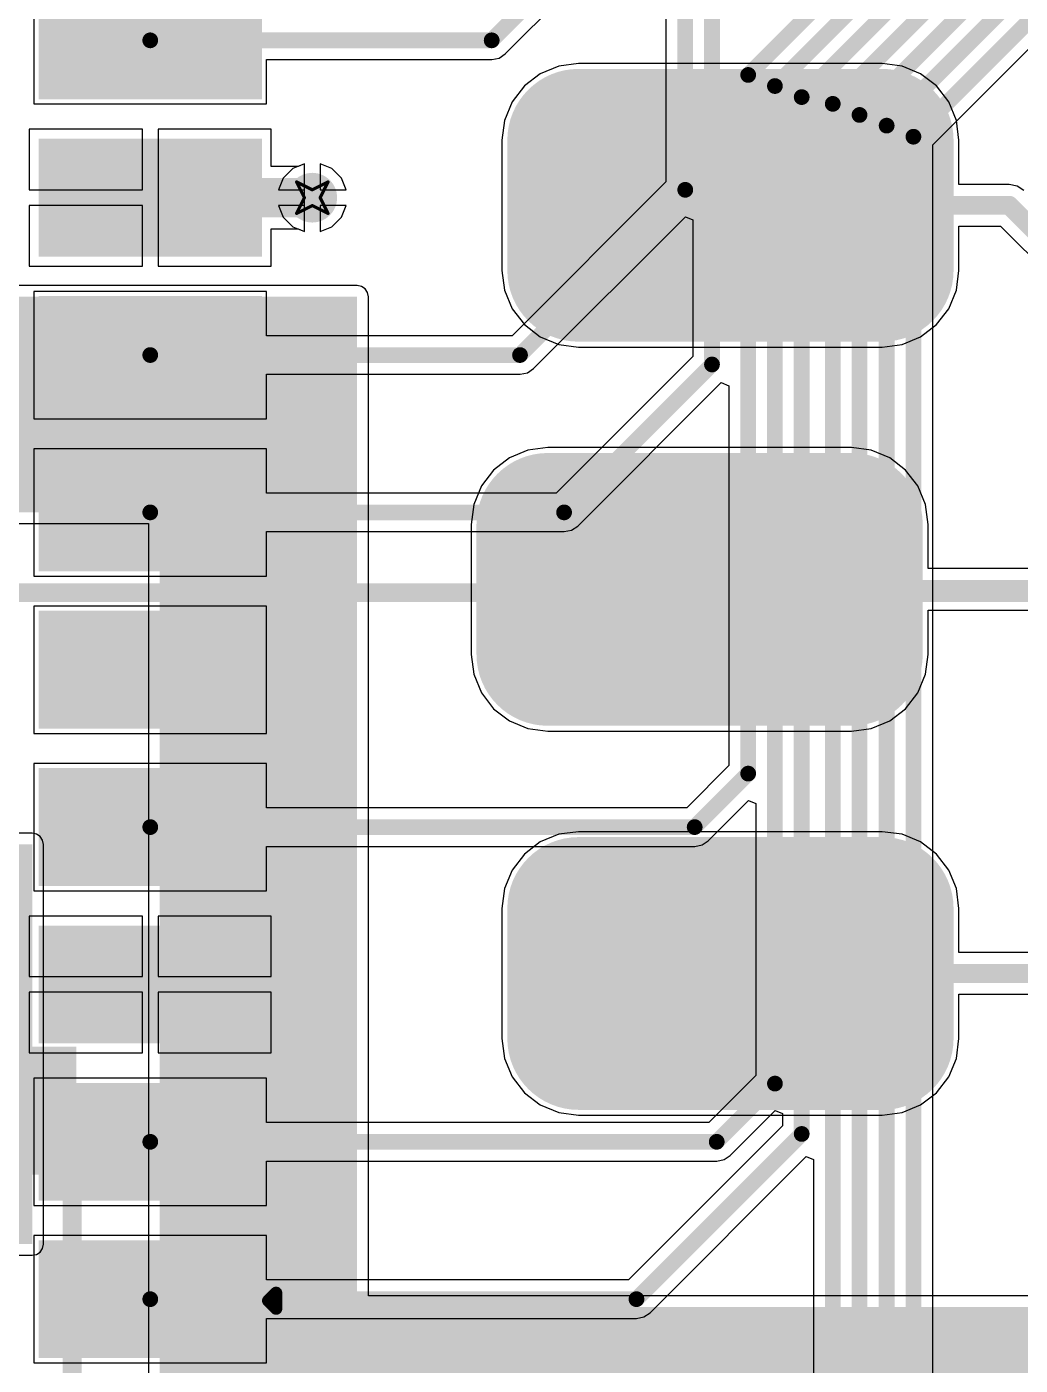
# Model space of a CAD drawing. Header units: inches. Extents: x -48 to 200, y -49 to 27.
# Drawn here: x 0.705 to 1.336, y 0.44 to 1.291 of the extents above; entities that cross this region are included whole.
import ezdxf

# ---------------------------------------------------------------- set-up
doc = ezdxf.new("R2010")
doc.units = ezdxf.units.IN
doc.header["$MEASUREMENT"] = 0
for name, color, linetype in [('Bottom Layer', 5, 'Continuous'), ('Bottom Overlay', 54, 'Continuous'), ('Bottom Paste', 16, 'Continuous'), ('Bottom Solder', 6, 'Continuous'), ('Dimension', 6, 'Continuous'), ('Drill Drawing', 1, 'Continuous'), ('Top Layer', 1, 'Continuous'), ('Top Overlay', 2, 'Continuous'), ('Top Paste', 8, 'Continuous'), ('Top Solder', 216, 'Continuous'), ('Via Holes', 16, 'Continuous')]:
    doc.layers.add(name, color=color, linetype=linetype)

# ---------------------------------------------------------------- blocks, each defined once
blk = doc.blocks.new('RV4NAYSD503A_B_19')
at = {"layer": 'Bottom Layer'}
h = blk.add_hatch(color=5, dxfattribs=at)
edge = h.paths.add_edge_path()
edge.add_arc((0.04341, 0.70441), 0.04134, 270, 360)
edge.add_line((0.08475, 0.70441), (0.08475, 0.89732))
edge.add_arc((0.04341, 0.89732), 0.04134, 0, 90)
edge.add_line((0.04341, 0.93866), (-0.03926, 0.93866))
edge.add_arc((-0.03926, 0.89732), 0.04134, 90, 180)
edge.add_line((-0.0806, 0.89732), (-0.0806, 0.70441))
edge.add_arc((-0.03926, 0.70441), 0.04134, 180, 270)
edge.add_line((-0.03926, 0.66307), (0.04341, 0.66307))
h = blk.add_hatch(color=5, dxfattribs=at)
edge = h.paths.add_edge_path()
edge.add_arc((-0.20068, 0.68481), 0.04134, 270, 360)
edge.add_line((-0.15934, 0.68481), (-0.15934, 0.87773))
edge.add_arc((-0.20068, 0.87773), 0.04134, 0, 90)
edge.add_line((-0.20068, 0.91906), (-0.28336, 0.91906))
edge.add_arc((-0.28336, 0.87773), 0.04134, 90, 180)
edge.add_line((-0.3247, 0.87773), (-0.3247, 0.68481))
edge.add_arc((-0.28336, 0.68481), 0.04134, 180, 270)
edge.add_line((-0.28336, 0.64347), (-0.20068, 0.64347))
h = blk.add_hatch(color=5, dxfattribs=at)
edge = h.paths.add_edge_path()
edge.add_arc((0.28751, 0.68481), 0.04134, 270, 360)
edge.add_line((0.32885, 0.68481), (0.32885, 0.87773))
edge.add_arc((0.28751, 0.87773), 0.04134, 0, 90)
edge.add_line((0.28751, 0.91906), (0.20483, 0.91906))
edge.add_arc((0.20483, 0.87773), 0.04134, 90, 180)
edge.add_line((0.16349, 0.87773), (0.16349, 0.68481))
edge.add_arc((0.20483, 0.68481), 0.04134, 180, 270)
edge.add_line((0.20483, 0.64347), (0.28751, 0.64347))
at = {"layer": 'Bottom Paste'}
h = blk.add_hatch(color=16, dxfattribs=at)
edge = h.paths.add_edge_path()
edge.add_arc((0.04341, 0.70441), 0.04134, 270, 360)
edge.add_line((0.08475, 0.70441), (0.08475, 0.89732))
edge.add_arc((0.04341, 0.89732), 0.04134, 0, 90)
edge.add_line((0.04341, 0.93866), (-0.03926, 0.93866))
edge.add_arc((-0.03926, 0.89732), 0.04134, 90, 180)
edge.add_line((-0.0806, 0.89732), (-0.0806, 0.70441))
edge.add_arc((-0.03926, 0.70441), 0.04134, 180, 270)
edge.add_line((-0.03926, 0.66307), (0.04341, 0.66307))
h = blk.add_hatch(color=16, dxfattribs=at)
edge = h.paths.add_edge_path()
edge.add_arc((-0.20068, 0.68481), 0.04134, 270, 360)
edge.add_line((-0.15934, 0.68481), (-0.15934, 0.87773))
edge.add_arc((-0.20068, 0.87773), 0.04134, 0, 90)
edge.add_line((-0.20068, 0.91906), (-0.28336, 0.91906))
edge.add_arc((-0.28336, 0.87773), 0.04134, 90, 180)
edge.add_line((-0.3247, 0.87773), (-0.3247, 0.68481))
edge.add_arc((-0.28336, 0.68481), 0.04134, 180, 270)
edge.add_line((-0.28336, 0.64347), (-0.20068, 0.64347))
h = blk.add_hatch(color=16, dxfattribs=at)
edge = h.paths.add_edge_path()
edge.add_arc((0.28751, 0.68481), 0.04134, 270, 360)
edge.add_line((0.32885, 0.68481), (0.32885, 0.87773))
edge.add_arc((0.28751, 0.87773), 0.04134, 0, 90)
edge.add_line((0.28751, 0.91906), (0.20483, 0.91906))
edge.add_arc((0.20483, 0.87773), 0.04134, 90, 180)
edge.add_line((0.16349, 0.87773), (0.16349, 0.68481))
edge.add_arc((0.20483, 0.68481), 0.04134, 180, 270)
edge.add_line((0.20483, 0.64347), (0.28751, 0.64347))
at = {"layer": 'Bottom Solder'}
h = blk.add_hatch(color=6, dxfattribs=at)
edge = h.paths.add_edge_path()
edge.add_arc((0.04341, 0.70441), 0.04534, 270, 360)
edge.add_line((0.08875, 0.70441), (0.08875, 0.89732))
edge.add_arc((0.04341, 0.89732), 0.04534, 0, 90)
edge.add_line((0.04341, 0.94266), (-0.03926, 0.94266))
edge.add_arc((-0.03926, 0.89732), 0.04534, 90, 180)
edge.add_line((-0.0846, 0.89732), (-0.0846, 0.70441))
edge.add_arc((-0.03926, 0.70441), 0.04534, 180, 270)
edge.add_line((-0.03926, 0.65907), (0.04341, 0.65907))
h = blk.add_hatch(color=6, dxfattribs=at)
edge = h.paths.add_edge_path()
edge.add_arc((-0.20068, 0.68481), 0.04534, 270, 360)
edge.add_line((-0.15534, 0.68481), (-0.15534, 0.87773))
edge.add_arc((-0.20068, 0.87773), 0.04534, 0, 90)
edge.add_line((-0.20068, 0.92306), (-0.28336, 0.92306))
edge.add_arc((-0.28336, 0.87773), 0.04534, 90, 180)
edge.add_line((-0.3287, 0.87773), (-0.3287, 0.68481))
edge.add_arc((-0.28336, 0.68481), 0.04534, 180, 270)
edge.add_line((-0.28336, 0.63947), (-0.20068, 0.63947))
h = blk.add_hatch(color=6, dxfattribs=at)
edge = h.paths.add_edge_path()
edge.add_arc((0.28751, 0.68481), 0.04534, 270, 360)
edge.add_line((0.33285, 0.68481), (0.33285, 0.87773))
edge.add_arc((0.28751, 0.87773), 0.04534, 0, 90)
edge.add_line((0.28751, 0.92306), (0.20483, 0.92306))
edge.add_arc((0.20483, 0.87773), 0.04534, 90, 180)
edge.add_line((0.15949, 0.87773), (0.15949, 0.68481))
edge.add_arc((0.20483, 0.68481), 0.04534, 180, 270)
edge.add_line((0.20483, 0.63947), (0.28751, 0.63947))
blk = doc.blocks.new('ACDC56_41SURKWA_F01_20')
at = {"layer": 'Top Layer'}
for points in [[(-0.30709, 0.41654), (-0.44094, 0.41654), (-0.44094, 0.48346), (-0.30709, 0.48346)], [(-0.30709, 0.31654), (-0.44094, 0.31654), (-0.44094, 0.38346), (-0.30709, 0.38346)], [(-0.30709, 0.21654), (-0.44094, 0.21654), (-0.44094, 0.28346), (-0.30709, 0.28346)], [(-0.30709, 0.11654), (-0.44094, 0.11654), (-0.44094, 0.18346), (-0.30709, 0.18346)], [(-0.30709, 0.01654), (-0.44094, 0.01654), (-0.44094, 0.08346), (-0.30709, 0.08346)], [(-0.30709, -0.08346), (-0.44094, -0.08346), (-0.44094, -0.01654), (-0.30709, -0.01654)], [(-0.30709, -0.18346), (-0.44094, -0.18346), (-0.44094, -0.11654), (-0.30709, -0.11654)], [(-0.30709, -0.28346), (-0.44094, -0.28346), (-0.44094, -0.21654), (-0.30709, -0.21654)], [(-0.30709, -0.38346), (-0.44094, -0.38346), (-0.44094, -0.31654), (-0.30709, -0.31654)]]:
    blk.add_hatch(color=1, dxfattribs=at).paths.add_polyline_path(points)
at = {"layer": 'Top Paste'}
for points in [[(-0.30709, 0.41654), (-0.44094, 0.41654), (-0.44094, 0.48346), (-0.30709, 0.48346)], [(-0.30709, 0.31654), (-0.44094, 0.31654), (-0.44094, 0.38346), (-0.30709, 0.38346)], [(-0.30709, 0.21654), (-0.44094, 0.21654), (-0.44094, 0.28346), (-0.30709, 0.28346)], [(-0.30709, 0.11654), (-0.44094, 0.11654), (-0.44094, 0.18346), (-0.30709, 0.18346)], [(-0.30709, 0.01654), (-0.44094, 0.01654), (-0.44094, 0.08346), (-0.30709, 0.08346)], [(-0.30709, -0.08346), (-0.44094, -0.08346), (-0.44094, -0.01654), (-0.30709, -0.01654)], [(-0.30709, -0.18346), (-0.44094, -0.18346), (-0.44094, -0.11654), (-0.30709, -0.11654)], [(-0.30709, -0.28346), (-0.44094, -0.28346), (-0.44094, -0.21654), (-0.30709, -0.21654)], [(-0.30709, -0.38346), (-0.44094, -0.38346), (-0.44094, -0.31654), (-0.30709, -0.31654)]]:
    blk.add_hatch(color=8, dxfattribs=at).paths.add_polyline_path(points)
at = {"layer": 'Top Solder'}
for points in [[(-0.30309, 0.41254), (-0.44494, 0.41254), (-0.44494, 0.48746), (-0.30309, 0.48746)], [(-0.30309, 0.31254), (-0.44494, 0.31254), (-0.44494, 0.38746), (-0.30309, 0.38746)], [(-0.30309, 0.21254), (-0.44494, 0.21254), (-0.44494, 0.28746), (-0.30309, 0.28746)], [(-0.30309, 0.11254), (-0.44494, 0.11254), (-0.44494, 0.18746), (-0.30309, 0.18746)], [(-0.30309, 0.01254), (-0.44494, 0.01254), (-0.44494, 0.08746), (-0.30309, 0.08746)], [(-0.30309, -0.08746), (-0.44494, -0.08746), (-0.44494, -0.01254), (-0.30309, -0.01254)], [(-0.30309, -0.18746), (-0.44494, -0.18746), (-0.44494, -0.11254), (-0.30309, -0.11254)], [(-0.30309, -0.28746), (-0.44494, -0.28746), (-0.44494, -0.21254), (-0.30309, -0.21254)], [(-0.30309, -0.38746), (-0.44494, -0.38746), (-0.44494, -0.31254), (-0.30309, -0.31254)]]:
    blk.add_hatch(color=216, dxfattribs=at).paths.add_polyline_path(points)
at = {"layer": 'Top Overlay'}
for points in [[(-0.449, 0.451, 0.00787, 0.00787, 0), (-0.454, 0.456, 0.00787, 0.00787, 0)], [(-0.454, 0.456, 0.00787, 0.00787, 0), (-0.454, 0.446, 0.00787, 0.00787, 0)], [(-0.449, 0.451, 0.00787, 0.00787, 0), (-0.454, 0.446, 0.00787, 0.00787, 0)]]:
    blk.add_lwpolyline(points, format="xyseb", dxfattribs=at)
for points in [[(-0.45597, 0.456, 0.00394, 0.00394, 1), (-0.45203, 0.456, 0.00394, 0.00394, 1)], [(-0.45597, 0.456, 0.00394, 0.00394, 1), (-0.45203, 0.456, 0.00394, 0.00394, 1)], [(-0.45097, 0.451, 0.00394, 0.00394, 1), (-0.44703, 0.451, 0.00394, 0.00394, 1)], [(-0.45097, 0.451, 0.00394, 0.00394, 1), (-0.44703, 0.451, 0.00394, 0.00394, 1)], [(-0.45597, 0.446, 0.00394, 0.00394, 1), (-0.45203, 0.446, 0.00394, 0.00394, 1)], [(-0.45597, 0.446, 0.00394, 0.00394, 1), (-0.45203, 0.446, 0.00394, 0.00394, 1)]]:
    blk.add_lwpolyline(points, format="xyseb", close=True, dxfattribs=at)
blk = doc.blocks.new('DO_214AA__SMB__B_52')
at = {"layer": 'Bottom Layer'}
for points in [[(-0.11004, 0.04291), (-0.0502, 0.04291), (-0.0502, -0.04291), (-0.11004, -0.04291)], [(0.0502, 0.04291), (0.11004, 0.04291), (0.11004, -0.04291), (0.0502, -0.04291)]]:
    blk.add_hatch(color=5, dxfattribs=at).paths.add_polyline_path(points)
at = {"layer": 'Bottom Overlay'}
for points in [[(-0.16138, -0.07798), (-0.114, -0.07798), (-0.114, 0.078), (-0.16138, 0.078)], [(-0.12138, 0.04692), (-0.0802, 0.04692), (-0.0802, 0.07801), (-0.12138, 0.07801)], [(-0.12138, -0.07799), (-0.0802, -0.07799), (-0.0802, -0.0469), (-0.12138, -0.0469)]]:
    blk.add_hatch(color=54, dxfattribs=at).paths.add_polyline_path(points)
at = {"layer": 'Bottom Paste'}
for points in [[(-0.11004, 0.04291), (-0.0502, 0.04291), (-0.0502, -0.04291), (-0.11004, -0.04291)], [(0.0502, 0.04291), (0.11004, 0.04291), (0.11004, -0.04291), (0.0502, -0.04291)]]:
    blk.add_hatch(color=16, dxfattribs=at).paths.add_polyline_path(points)
at = {"layer": 'Bottom Solder'}
for points in [[(-0.11404, 0.04691), (-0.0462, 0.04691), (-0.0462, -0.04691), (-0.11404, -0.04691)], [(0.0462, 0.04691), (0.11404, 0.04691), (0.11404, -0.04691), (0.0462, -0.04691)]]:
    blk.add_hatch(color=6, dxfattribs=at).paths.add_polyline_path(points)
at = {"layer": 'Bottom Overlay'}
for points in [[(0.08977, 0.07545, 0.012, 0.012, 0), (-0.09603, 0.07545, 0.012, 0.012, 0)], [(0.08977, 0.05023, 0.012, 0.012, 0), (0.08977, 0.07545, 0.012, 0.012, 0)], [(0.08977, -0.07545, 0.012, 0.012, 0), (0.08977, -0.05023, 0.012, 0.012, 0)], [(0.08977, -0.07545, 0.012, 0.012, 0), (-0.09603, -0.07545, 0.012, 0.012, 0)]]:
    blk.add_lwpolyline(points, format="xyseb", dxfattribs=at)
for points in [[(-0.09903, 0.07545, 0.006, 0.006, 1), (-0.09303, 0.07545, 0.006, 0.006, 1)], [(0.08677, 0.07545, 0.006, 0.006, 1), (0.09277, 0.07545, 0.006, 0.006, 1)], [(0.08677, 0.07545, 0.006, 0.006, 1), (0.09277, 0.07545, 0.006, 0.006, 1)], [(0.08677, 0.05023, 0.006, 0.006, 1), (0.09277, 0.05023, 0.006, 0.006, 1)], [(0.08677, -0.05023, 0.006, 0.006, 1), (0.09277, -0.05023, 0.006, 0.006, 1)], [(-0.09903, -0.07545, 0.006, 0.006, 1), (-0.09303, -0.07545, 0.006, 0.006, 1)], [(0.08677, -0.07545, 0.006, 0.006, 1), (0.09277, -0.07545, 0.006, 0.006, 1)], [(0.08677, -0.07545, 0.006, 0.006, 1), (0.09277, -0.07545, 0.006, 0.006, 1)]]:
    blk.add_lwpolyline(points, format="xyseb", close=True, dxfattribs=at)

msp = doc.modelspace()

# ---------------------------------------------------------------- hatches: boundary and pattern name
at = {"layer": 'Bottom Layer'}
h = msp.add_hatch(color=5, dxfattribs=at)
edge = h.paths.add_edge_path()
edge.add_arc((0.886, 1.182), 0.01181, 0, 360)
for points in [[(0.372, 0.982), (0.91451, 0.982), (0.91451, 1.119), (0.372, 1.119)], [(0.789, 0.462), (0.91451, 0.462), (0.91451, 1.061), (0.789, 1.061)], [(0.252, 0.517), (0.708, 0.517), (0.708, 0.771), (0.252, 0.771)], [(0.789, 0.431), (1.583, 0.431), (1.583, 0.477), (0.789, 0.477)]]:
    msp.add_hatch(color=5, dxfattribs=at).paths.add_polyline_path(points)
at = {"layer": 'Bottom Solder'}
h = msp.add_hatch(color=6, dxfattribs=at)
edge = h.paths.add_edge_path()
edge.add_arc((0.886, 1.182), 0.01581, 0, 360)
at = {"layer": 'Top Layer'}
h = msp.add_hatch(color=1, dxfattribs=at)
edge = h.paths.add_edge_path()
edge.add_arc((0.886, 1.182), 0.01181, 0, 360)
at = {"layer": 'Top Solder'}
h = msp.add_hatch(color=216, dxfattribs=at)
edge = h.paths.add_edge_path()
edge.add_arc((0.886, 1.182), 0.01581, 0, 360)
at = {"layer": 'Via Holes'}
h = msp.add_hatch(color=7, dxfattribs=at)
edge = h.paths.add_edge_path()
edge.add_arc((0.886, 1.182), 0.00591, 0, 360)

# ---------------------------------------------------------------- linework, layer by layer
at = {"layer": 'Bottom Layer'}
for p, q in [((1.0309, 1.26073), (1.0208, 1.25298)), ((1.04266, 1.2656), (1.0309, 1.26073)), ((1.05527, 1.26726), (1.04266, 1.2656)), ((1.24819, 1.26726), (1.05527, 1.26726)), ((1.26081, 1.2656), (1.24819, 1.26726)), ((1.27257, 1.26073), (1.26081, 1.2656)), ((1.28266, 1.25298), (1.27257, 1.26073)), ((1.0208, 1.25298), (1.01305, 1.24289)), ((1.29041, 1.24289), (1.28266, 1.25298)), ((1.01305, 1.24289), (1.00818, 1.23113)), ((1.29528, 1.23113), (1.29041, 1.24289)), ((1.00818, 1.23113), (1.00652, 1.21851)), ((1.29694, 1.21851), (1.29528, 1.23113)), ((1.00652, 1.21851), (1.00652, 1.13583)), ((1.29694, 1.19042), (1.29694, 1.21851)), ((0.87365, 1.20049), (0.86751, 1.19435)), ((0.881, 1.20354), (0.87365, 1.20049)), ((0.881, 1.187), (0.881, 1.20354)), ((0.89835, 1.20049), (0.891, 1.20354)), ((0.891, 1.20354), (0.891, 1.187)), ((0.90449, 1.19435), (0.89835, 1.20049)), ((0.86751, 1.19435), (0.86446, 1.187)), ((0.90754, 1.187), (0.90449, 1.19435)), ((0.86446, 1.187), (0.881, 1.187)), ((0.891, 1.187), (0.90754, 1.187)), ((1.32883, 1.19042), (1.29694, 1.19042)), ((1.3339, 1.18941), (1.32883, 1.19042)), ((1.3382, 1.18654), (1.3339, 1.18941)), ((0.881, 1.177), (0.86446, 1.177)), ((0.86446, 1.177), (0.86751, 1.16965)), ((0.881, 1.16046), (0.881, 1.177)), ((0.90754, 1.177), (0.891, 1.177)), ((0.891, 1.177), (0.891, 1.16046)), ((0.90449, 1.16965), (0.90754, 1.177)), ((0.86751, 1.16965), (0.87365, 1.16351)), ((0.89835, 1.16351), (0.90449, 1.16965)), ((0.87365, 1.16351), (0.881, 1.16046)), ((0.891, 1.16046), (0.89835, 1.16351)), ((1.29694, 1.13583), (1.29694, 1.16391)), ((1.29694, 1.16391), (1.32334, 1.16391)), ((1.32334, 1.16391), (1.63475, 0.85251)), ((1.00652, 1.13583), (1.00818, 1.12321)), ((1.29528, 1.12321), (1.29694, 1.13583)), ((0.91451, 1.12614), (0.372, 1.12614)), ((0.91724, 1.12559), (0.91451, 1.12614)), ((0.91955, 1.12405), (0.91724, 1.12559)), ((0.9211, 1.12173), (0.91955, 1.12405)), ((1.00818, 1.12321), (1.01305, 1.11145)), ((1.29041, 1.11145), (1.29528, 1.12321)), ((0.92165, 1.119), (0.9211, 1.12173)), ((0.92165, 1.061), (0.92165, 1.119)), ((1.01305, 1.11145), (1.0208, 1.10136)), ((1.28266, 1.10136), (1.29041, 1.11145)), ((1.0208, 1.10136), (1.0309, 1.09361)), ((1.27257, 1.09361), (1.28266, 1.10136)), ((1.0309, 1.09361), (1.04266, 1.08874)), ((1.26081, 1.08874), (1.27257, 1.09361)), ((1.04266, 1.08874), (1.05527, 1.08708)), ((1.05527, 1.08708), (1.24819, 1.08708)), ((1.24819, 1.08708), (1.26081, 1.08874)), ((0.92165, 0.48414), (0.92165, 1.061)), ((1.02306, 1.02151), (1.0113, 1.01664)), ((1.03568, 1.02317), (1.02306, 1.02151)), ((1.22859, 1.02317), (1.03568, 1.02317)), ((1.24121, 1.02151), (1.22859, 1.02317)), ((1.25297, 1.01664), (1.24121, 1.02151)), ((1.0113, 1.01664), (1.0012, 1.00889)), ((1.26307, 1.00889), (1.25297, 1.01664)), ((1.0012, 1.00889), (0.99345, 0.99879)), ((1.27081, 0.99879), (1.26307, 1.00889)), ((0.99345, 0.99879), (0.98858, 0.98703)), ((1.27568, 0.98703), (1.27081, 0.99879)), ((0.98858, 0.98703), (0.98692, 0.97441)), ((1.27735, 0.97441), (1.27568, 0.98703)), ((0.372, 0.97486), (0.78186, 0.97486)), ((0.78186, 0.97486), (0.78186, 0.477)), ((0.98692, 0.97441), (0.98692, 0.89174)), ((1.27735, 0.94633), (1.27735, 0.97441)), ((1.422, 0.94633), (1.27735, 0.94633)), ((1.27735, 0.89174), (1.27735, 0.91982)), ((1.27735, 0.91982), (1.41651, 0.91982)), ((0.98692, 0.89174), (0.98858, 0.87912)), ((1.27568, 0.87912), (1.27735, 0.89174)), ((0.98858, 0.87912), (0.99345, 0.86736)), ((1.27081, 0.86736), (1.27568, 0.87912)), ((0.99345, 0.86736), (1.0012, 0.85726)), ((1.26307, 0.85726), (1.27081, 0.86736)), ((1.0012, 0.85726), (1.0113, 0.84951)), ((1.25297, 0.84951), (1.26307, 0.85726)), ((1.0113, 0.84951), (1.02306, 0.84464)), ((1.02306, 0.84464), (1.03568, 0.84298)), ((1.03568, 0.84298), (1.22859, 0.84298)), ((1.22859, 0.84298), (1.24121, 0.84464)), ((1.24121, 0.84464), (1.25297, 0.84951)), ((0.708, 0.77814), (0.33314, 0.77814)), ((0.71073, 0.77759), (0.708, 0.77814)), ((0.71305, 0.77605), (0.71073, 0.77759)), ((0.71459, 0.77373), (0.71305, 0.77605)), ((1.04266, 0.77741), (1.0309, 0.77254)), ((1.05527, 0.77907), (1.04266, 0.77741)), ((1.24819, 0.77907), (1.05527, 0.77907)), ((1.26081, 0.77741), (1.24819, 0.77907)), ((1.27257, 0.77254), (1.26081, 0.77741)), ((0.71514, 0.771), (0.71459, 0.77373)), ((0.71514, 0.517), (0.71514, 0.771)), ((1.0309, 0.77254), (1.0208, 0.76479)), ((1.28266, 0.76479), (1.27257, 0.77254)), ((1.0208, 0.76479), (1.01305, 0.7547)), ((1.29041, 0.7547), (1.28266, 0.76479)), ((1.01305, 0.7547), (1.00818, 0.74294)), ((1.29528, 0.74294), (1.29041, 0.7547)), ((1.00818, 0.74294), (1.00652, 0.73032)), ((1.29694, 0.73032), (1.29528, 0.74294)), ((1.00652, 0.73032), (1.00652, 0.64764)), ((1.29694, 0.70223), (1.29694, 0.73032)), ((1.48802, 0.70223), (1.29694, 0.70223)), ((1.29694, 0.64764), (1.29694, 0.67573)), ((1.29694, 0.67573), (1.48253, 0.67573)), ((1.00652, 0.64764), (1.00818, 0.63502)), ((1.29528, 0.63502), (1.29694, 0.64764)), ((1.00818, 0.63502), (1.01305, 0.62326)), ((1.29041, 0.62326), (1.29528, 0.63502)), ((1.01305, 0.62326), (1.0208, 0.61317)), ((1.28266, 0.61317), (1.29041, 0.62326)), ((1.0208, 0.61317), (1.0309, 0.60542)), ((1.27257, 0.60542), (1.28266, 0.61317)), ((1.0309, 0.60542), (1.04266, 0.60055)), ((1.26081, 0.60055), (1.27257, 0.60542)), ((1.04266, 0.60055), (1.05527, 0.59889)), ((1.05527, 0.59889), (1.24819, 0.59889)), ((1.24819, 0.59889), (1.26081, 0.60055)), ((0.708, 0.50986), (0.71073, 0.51041)), ((0.71073, 0.51041), (0.71305, 0.51195)), ((0.71305, 0.51195), (0.71459, 0.51427)), ((0.71459, 0.51427), (0.71514, 0.517)), ((0.252, 0.50986), (0.708, 0.50986)), ((0.78186, 0.477), (0.78186, 0.431)), ((1.583, 0.48414), (0.92165, 0.48414))]:
    msp.add_line(p, q, dxfattribs=at)
for points in [[(1.14386, 1.17717, 0.012, 0.012, 0), (1.32883, 1.17717, 0.012, 0.012, 0)], [(1.32883, 1.17717, 0.012, 0.012, 0), (1.648, 0.858, 0.012, 0.012, 0)], [(1.12426, 0.93307, 0.012, 0.012, 0), (1.422, 0.93307, 0.012, 0.012, 0)], [(1.14386, 0.68898, 0.012, 0.012, 0), (1.48802, 0.68898, 0.012, 0.012, 0)]]:
    msp.add_lwpolyline(points, format="xyseb", dxfattribs=at)
for points in [[(1.14086, 1.17717, 0.006, 0.006, 1), (1.14686, 1.17717, 0.006, 0.006, 1)], [(1.32583, 1.17717, 0.006, 0.006, 1), (1.33183, 1.17717, 0.006, 0.006, 1)], [(1.32583, 1.17717, 0.006, 0.006, 1), (1.33183, 1.17717, 0.006, 0.006, 1)], [(1.12126, 0.93307, 0.006, 0.006, 1), (1.12726, 0.93307, 0.006, 0.006, 1)], [(1.14086, 0.68898, 0.006, 0.006, 1), (1.14686, 0.68898, 0.006, 0.006, 1)]]:
    msp.add_lwpolyline(points, format="xyseb", close=True, dxfattribs=at)
at = {"layer": 'Dimension'}
msp.add_lwpolyline([(-0.067, 0.931, 0.012, 0.012, 0), (3.933, 0.931, 0.012, 0.012, 0)], format="xyseb", dxfattribs=at)
at = {"layer": 'Drill Drawing'}
for points in [[(0.876, 1.192, 0.002, 0.002, 0), (0.886, 1.187, 0.002, 0.002, 0)], [(0.876, 1.192, 0.002, 0.002, 0), (0.881, 1.182, 0.002, 0.002, 0)], [(0.886, 1.187, 0.002, 0.002, 0), (0.896, 1.192, 0.002, 0.002, 0)], [(0.891, 1.182, 0.002, 0.002, 0), (0.896, 1.192, 0.002, 0.002, 0)], [(0.876, 1.172, 0.002, 0.002, 0), (0.881, 1.182, 0.002, 0.002, 0)], [(0.891, 1.182, 0.002, 0.002, 0), (0.896, 1.172, 0.002, 0.002, 0)], [(0.876, 1.172, 0.002, 0.002, 0), (0.886, 1.177, 0.002, 0.002, 0)], [(0.886, 1.177, 0.002, 0.002, 0), (0.896, 1.172, 0.002, 0.002, 0)]]:
    msp.add_lwpolyline(points, format="xyseb", dxfattribs=at)
for points in [[(0.8755, 1.192, 0.001, 0.001, 1), (0.8765, 1.192, 0.001, 0.001, 1)], [(0.8755, 1.192, 0.001, 0.001, 1), (0.8765, 1.192, 0.001, 0.001, 1)], [(0.8955, 1.192, 0.001, 0.001, 1), (0.8965, 1.192, 0.001, 0.001, 1)], [(0.8955, 1.192, 0.001, 0.001, 1), (0.8965, 1.192, 0.001, 0.001, 1)], [(0.8805, 1.182, 0.001, 0.001, 1), (0.8815, 1.182, 0.001, 0.001, 1)], [(0.8805, 1.182, 0.001, 0.001, 1), (0.8815, 1.182, 0.001, 0.001, 1)], [(0.8855, 1.187, 0.001, 0.001, 1), (0.8865, 1.187, 0.001, 0.001, 1)], [(0.8855, 1.187, 0.001, 0.001, 1), (0.8865, 1.187, 0.001, 0.001, 1)], [(0.8905, 1.182, 0.001, 0.001, 1), (0.8915, 1.182, 0.001, 0.001, 1)], [(0.8905, 1.182, 0.001, 0.001, 1), (0.8915, 1.182, 0.001, 0.001, 1)], [(0.8855, 1.177, 0.001, 0.001, 1), (0.8865, 1.177, 0.001, 0.001, 1)], [(0.8855, 1.177, 0.001, 0.001, 1), (0.8865, 1.177, 0.001, 0.001, 1)], [(0.8755, 1.172, 0.001, 0.001, 1), (0.8765, 1.172, 0.001, 0.001, 1)], [(0.8755, 1.172, 0.001, 0.001, 1), (0.8765, 1.172, 0.001, 0.001, 1)], [(0.8955, 1.172, 0.001, 0.001, 1), (0.8965, 1.172, 0.001, 0.001, 1)], [(0.8955, 1.172, 0.001, 0.001, 1), (0.8965, 1.172, 0.001, 0.001, 1)]]:
    msp.add_lwpolyline(points, format="xyseb", close=True, dxfattribs=at)
at = {"layer": 'Top Layer'}
for p, q in [((1.28024, 1.21568), (1.69032, 1.62576)), ((1.00865, 1.27335), (1.10576, 1.37046)), ((1.11076, 1.36839), (1.11076, 1.19207)), ((0.70909, 1.32246), (0.70909, 1.24154)), ((0.85694, 1.24154), (0.85694, 1.26976)), ((0.85694, 1.26976), (1, 1.26976)), ((1, 1.26976), (1.00468, 1.2707)), ((1.00468, 1.2707), (1.00865, 1.27335)), ((0.70909, 1.24154), (0.85694, 1.24154)), ((0.77802, 1.22546), (0.70609, 1.22546)), ((0.70609, 1.22546), (0.70609, 1.187)), ((0.77802, 1.187), (0.77802, 1.22546)), ((0.85994, 1.22546), (0.78802, 1.22546)), ((0.78802, 1.22546), (0.78802, 1.182)), ((0.85994, 1.20188), (0.85994, 1.22546)), ((1.28024, 0.38352), (1.28024, 1.21568)), ((0.877, 1.20188), (0.85994, 1.20188)), ((0.881, 1.20354), (0.877, 1.20188)), ((0.881, 1.182), (0.881, 1.20354)), ((0.89835, 1.20049), (0.891, 1.20354)), ((0.891, 1.20354), (0.891, 1.187)), ((0.90449, 1.19435), (0.89835, 1.20049)), ((0.90754, 1.187), (0.90449, 1.19435)), ((1.11076, 1.19207), (1.01293, 1.09424)), ((0.70609, 1.187), (0.77802, 1.187)), ((0.891, 1.187), (0.90754, 1.187)), ((0.77802, 1.177), (0.70609, 1.177)), ((0.70609, 1.177), (0.70609, 1.13854)), ((0.77802, 1.13854), (0.77802, 1.177)), ((0.78802, 1.182), (0.78802, 1.13854)), ((0.881, 1.16046), (0.881, 1.182)), ((0.90754, 1.177), (0.891, 1.177)), ((0.891, 1.177), (0.891, 1.16046)), ((0.90449, 1.16965), (0.90754, 1.177)), ((0.89835, 1.16351), (0.90449, 1.16965)), ((1.02665, 1.07335), (1.12315, 1.16984)), ((1.12315, 1.16984), (1.12776, 1.16793)), ((1.12776, 1.16793), (1.12776, 1.08107)), ((0.85994, 1.13854), (0.85994, 1.16212)), ((0.85994, 1.16212), (0.877, 1.16212)), ((0.877, 1.16212), (0.881, 1.16046)), ((0.891, 1.16046), (0.89835, 1.16351)), ((0.70609, 1.13854), (0.77802, 1.13854)), ((0.78802, 1.13854), (0.85994, 1.13854)), ((0.85694, 1.12246), (0.70909, 1.12246)), ((0.70909, 1.12246), (0.70909, 1.04154)), ((0.85694, 1.09424), (0.85694, 1.12246)), ((1.01293, 1.09424), (0.85694, 1.09424)), ((1.12776, 1.08107), (1.04093, 0.99424)), ((1.02268, 1.0707), (1.02665, 1.07335)), ((0.85694, 1.04154), (0.85694, 1.06976)), ((0.85694, 1.06976), (1.018, 1.06976)), ((1.018, 1.06976), (1.02268, 1.0707)), ((1.05465, 0.97335), (1.14576, 1.06446)), ((1.14576, 1.06446), (1.15076, 1.06239)), ((1.15076, 1.06239), (1.15076, 0.82107)), ((0.70909, 1.04154), (0.85694, 1.04154)), ((0.85694, 1.02246), (0.70909, 1.02246)), ((0.70909, 1.02246), (0.70909, 0.94154)), ((0.85694, 0.99424), (0.85694, 1.02246)), ((1.04093, 0.99424), (0.85694, 0.99424)), ((0.85694, 0.94154), (0.85694, 0.96976)), ((0.85694, 0.96976), (1.046, 0.96976)), ((1.046, 0.96976), (1.05068, 0.9707)), ((1.05068, 0.9707), (1.05465, 0.97335)), ((0.70909, 0.94154), (0.85694, 0.94154)), ((0.85694, 0.92246), (0.70909, 0.92246)), ((0.70909, 0.92246), (0.70909, 0.84154)), ((0.85694, 0.84154), (0.85694, 0.92246)), ((0.70909, 0.84154), (0.85694, 0.84154)), ((0.85694, 0.82246), (0.70909, 0.82246)), ((0.70909, 0.82246), (0.70909, 0.74154)), ((0.85694, 0.79424), (0.85694, 0.82246)), ((1.15076, 0.82107), (1.12393, 0.79424)), ((1.12393, 0.79424), (0.85694, 0.79424)), ((1.13765, 0.77335), (1.16315, 0.79884)), ((1.16315, 0.79884), (1.16776, 0.79693)), ((1.16776, 0.79693), (1.16776, 0.62407)), ((0.85694, 0.74154), (0.85694, 0.76976)), ((0.85694, 0.76976), (1.129, 0.76976)), ((1.129, 0.76976), (1.13368, 0.7707)), ((1.13368, 0.7707), (1.13765, 0.77335)), ((0.70909, 0.74154), (0.85694, 0.74154)), ((0.77802, 0.72546), (0.70609, 0.72546)), ((0.70609, 0.72546), (0.70609, 0.687)), ((0.77802, 0.687), (0.77802, 0.72546)), ((0.85994, 0.72546), (0.78802, 0.72546)), ((0.78802, 0.72546), (0.78802, 0.687)), ((0.85994, 0.687), (0.85994, 0.72546)), ((0.70609, 0.687), (0.77802, 0.687)), ((0.78802, 0.687), (0.85994, 0.687)), ((0.77802, 0.677), (0.70609, 0.677)), ((0.70609, 0.677), (0.70609, 0.63854)), ((0.77802, 0.63854), (0.77802, 0.677)), ((0.85994, 0.677), (0.78802, 0.677)), ((0.78802, 0.677), (0.78802, 0.63854)), ((0.85994, 0.63854), (0.85994, 0.677)), ((0.70609, 0.63854), (0.77802, 0.63854)), ((0.78802, 0.63854), (0.85994, 0.63854)), ((0.85694, 0.62246), (0.70909, 0.62246)), ((0.70909, 0.62246), (0.70909, 0.54154)), ((0.85694, 0.59424), (0.85694, 0.62246)), ((1.16776, 0.62407), (1.13793, 0.59424)), ((1.15165, 0.57335), (1.18015, 0.60184)), ((1.18015, 0.60184), (1.18476, 0.59993)), ((1.18476, 0.59993), (1.18476, 0.59207)), ((1.13793, 0.59424), (0.85694, 0.59424)), ((1.18476, 0.59207), (1.08693, 0.49424)), ((1.10065, 0.47335), (1.1999, 0.57259)), ((1.143, 0.56976), (1.14768, 0.5707)), ((1.14768, 0.5707), (1.15165, 0.57335)), ((1.1999, 0.57259), (1.20451, 0.57068)), ((1.20451, 0.57068), (1.20451, 0.40982)), ((0.85694, 0.54154), (0.85694, 0.56976)), ((0.85694, 0.56976), (1.143, 0.56976)), ((0.70909, 0.54154), (0.85694, 0.54154)), ((0.85694, 0.52246), (0.70909, 0.52246)), ((0.70909, 0.52246), (0.70909, 0.44154)), ((0.85694, 0.49424), (0.85694, 0.52246)), ((1.08693, 0.49424), (0.85694, 0.49424)), ((0.85694, 0.44154), (0.85694, 0.46976)), ((0.85694, 0.46976), (1.092, 0.46976)), ((1.092, 0.46976), (1.09668, 0.4707)), ((1.09668, 0.4707), (1.10065, 0.47335)), ((0.70909, 0.44154), (0.85694, 0.44154))]:
    msp.add_line(p, q, dxfattribs=at)
for points in [[(1.163, 1.26, 0.01, 0.01, 0), (1.764, 1.861, 0.01, 0.01, 0)], [(1.14, 1.076, 0.01, 0.01, 0), (1.14, 1.841, 0.01, 0.01, 0)], [(1.18, 1.25296, 0.01, 0.01, 0), (1.76392, 1.83688, 0.01, 0.01, 0)], [(1.123, 1.187, 0.01, 0.01, 0), (1.123, 1.813, 0.01, 0.01, 0)], [(1.197, 1.24592, 0.01, 0.01, 0), (1.71308, 1.762, 0.01, 0.01, 0)], [(1.21675, 1.24163, 0.01, 0.01, 0), (1.71312, 1.738, 0.01, 0.01, 0)], [(1.23375, 1.23458, 0.01, 0.01, 0), (1.68617, 1.687, 0.01, 0.01, 0)], [(1.251, 1.22779, 0.01, 0.01, 0), (1.68921, 1.666, 0.01, 0.01, 0)], [(1.268, 1.22075, 0.01, 0.01, 0), (1.68525, 1.638, 0.01, 0.01, 0)], [(1, 1.282, 0.01, 0.01, 0), (1.09919, 1.38119, 0.01, 0.01, 0)], [(0.78302, 1.282, 0.01, 0.01, 0), (1, 1.282, 0.01, 0.01, 0)], [(1.163, 0.816, 0.01, 0.01, 0), (1.163, 1.26, 0.01, 0.01, 0)], [(1.18, 0.619, 0.01, 0.01, 0), (1.18, 1.25296, 0.01, 0.01, 0)], [(1.197, 0.587, 0.01, 0.01, 0), (1.197, 1.24592, 0.01, 0.01, 0)], [(1.21675, 0.40475, 0.01, 0.01, 0), (1.21675, 1.24163, 0.01, 0.01, 0)], [(1.23375, 0.39771, 0.01, 0.01, 0), (1.23375, 1.23458, 0.01, 0.01, 0)], [(1.251, 0.39056, 0.01, 0.01, 0), (1.251, 1.22779, 0.01, 0.01, 0)], [(1.268, 0.38352, 0.01, 0.01, 0), (1.268, 1.22075, 0.01, 0.01, 0)], [(0.78302, 1.182, 0.025, 0.025, 0), (0.886, 1.182, 0.025, 0.025, 0)], [(1.018, 1.082, 0.01, 0.01, 0), (1.123, 1.187, 0.01, 0.01, 0)], [(0.78302, 1.082, 0.01, 0.01, 0), (1.018, 1.082, 0.01, 0.01, 0)], [(1.046, 0.982, 0.01, 0.01, 0), (1.14, 1.076, 0.01, 0.01, 0)], [(0.78302, 0.982, 0.01, 0.01, 0), (1.046, 0.982, 0.01, 0.01, 0)], [(1.129, 0.782, 0.01, 0.01, 0), (1.163, 0.816, 0.01, 0.01, 0)], [(0.78302, 0.782, 0.01, 0.01, 0), (1.129, 0.782, 0.01, 0.01, 0)], [(1.143, 0.582, 0.01, 0.01, 0), (1.18, 0.619, 0.01, 0.01, 0)], [(0.78302, 0.582, 0.01, 0.01, 0), (1.143, 0.582, 0.01, 0.01, 0)], [(1.092, 0.482, 0.01, 0.01, 0), (1.197, 0.587, 0.01, 0.01, 0)], [(0.78302, 0.482, 0.01, 0.01, 0), (1.092, 0.482, 0.01, 0.01, 0)]]:
    msp.add_lwpolyline(points, format="xyseb", dxfattribs=at)
for points in [[(0.78052, 1.282, 0.005, 0.005, 1), (0.78552, 1.282, 0.005, 0.005, 1)], [(0.9975, 1.282, 0.005, 0.005, 1), (1.0025, 1.282, 0.005, 0.005, 1)], [(0.9975, 1.282, 0.005, 0.005, 1), (1.0025, 1.282, 0.005, 0.005, 1)], [(1.1605, 1.26, 0.005, 0.005, 1), (1.1655, 1.26, 0.005, 0.005, 1)], [(1.1605, 1.26, 0.005, 0.005, 1), (1.1655, 1.26, 0.005, 0.005, 1)], [(1.1775, 1.25296, 0.005, 0.005, 1), (1.1825, 1.25296, 0.005, 0.005, 1)], [(1.1775, 1.25296, 0.005, 0.005, 1), (1.1825, 1.25296, 0.005, 0.005, 1)], [(1.1945, 1.24592, 0.005, 0.005, 1), (1.1995, 1.24592, 0.005, 0.005, 1)], [(1.1945, 1.24592, 0.005, 0.005, 1), (1.1995, 1.24592, 0.005, 0.005, 1)], [(1.21425, 1.24163, 0.005, 0.005, 1), (1.21925, 1.24163, 0.005, 0.005, 1)], [(1.21425, 1.24163, 0.005, 0.005, 1), (1.21925, 1.24163, 0.005, 0.005, 1)], [(1.23125, 1.23458, 0.005, 0.005, 1), (1.23625, 1.23458, 0.005, 0.005, 1)], [(1.23125, 1.23458, 0.005, 0.005, 1), (1.23625, 1.23458, 0.005, 0.005, 1)], [(1.2485, 1.22779, 0.005, 0.005, 1), (1.2535, 1.22779, 0.005, 0.005, 1)], [(1.2485, 1.22779, 0.005, 0.005, 1), (1.2535, 1.22779, 0.005, 0.005, 1)], [(1.2655, 1.22075, 0.005, 0.005, 1), (1.2705, 1.22075, 0.005, 0.005, 1)], [(1.2655, 1.22075, 0.005, 0.005, 1), (1.2705, 1.22075, 0.005, 0.005, 1)], [(0.77677, 1.182, 0.0125, 0.0125, 1), (0.78927, 1.182, 0.0125, 0.0125, 1)], [(0.87975, 1.182, 0.0125, 0.0125, 1), (0.89225, 1.182, 0.0125, 0.0125, 1)], [(1.1205, 1.187, 0.005, 0.005, 1), (1.1255, 1.187, 0.005, 0.005, 1)], [(1.1205, 1.187, 0.005, 0.005, 1), (1.1255, 1.187, 0.005, 0.005, 1)], [(0.78052, 1.082, 0.005, 0.005, 1), (0.78552, 1.082, 0.005, 0.005, 1)], [(1.0155, 1.082, 0.005, 0.005, 1), (1.0205, 1.082, 0.005, 0.005, 1)], [(1.0155, 1.082, 0.005, 0.005, 1), (1.0205, 1.082, 0.005, 0.005, 1)], [(1.1375, 1.076, 0.005, 0.005, 1), (1.1425, 1.076, 0.005, 0.005, 1)], [(1.1375, 1.076, 0.005, 0.005, 1), (1.1425, 1.076, 0.005, 0.005, 1)], [(0.78052, 0.982, 0.005, 0.005, 1), (0.78552, 0.982, 0.005, 0.005, 1)], [(1.0435, 0.982, 0.005, 0.005, 1), (1.0485, 0.982, 0.005, 0.005, 1)], [(1.0435, 0.982, 0.005, 0.005, 1), (1.0485, 0.982, 0.005, 0.005, 1)], [(1.1605, 0.816, 0.005, 0.005, 1), (1.1655, 0.816, 0.005, 0.005, 1)], [(1.1605, 0.816, 0.005, 0.005, 1), (1.1655, 0.816, 0.005, 0.005, 1)], [(0.78052, 0.782, 0.005, 0.005, 1), (0.78552, 0.782, 0.005, 0.005, 1)], [(1.1265, 0.782, 0.005, 0.005, 1), (1.1315, 0.782, 0.005, 0.005, 1)], [(1.1265, 0.782, 0.005, 0.005, 1), (1.1315, 0.782, 0.005, 0.005, 1)], [(1.1775, 0.619, 0.005, 0.005, 1), (1.1825, 0.619, 0.005, 0.005, 1)], [(1.1775, 0.619, 0.005, 0.005, 1), (1.1825, 0.619, 0.005, 0.005, 1)], [(0.78052, 0.582, 0.005, 0.005, 1), (0.78552, 0.582, 0.005, 0.005, 1)], [(1.1405, 0.582, 0.005, 0.005, 1), (1.1455, 0.582, 0.005, 0.005, 1)], [(1.1405, 0.582, 0.005, 0.005, 1), (1.1455, 0.582, 0.005, 0.005, 1)], [(1.1945, 0.587, 0.005, 0.005, 1), (1.1995, 0.587, 0.005, 0.005, 1)], [(1.1945, 0.587, 0.005, 0.005, 1), (1.1995, 0.587, 0.005, 0.005, 1)], [(0.78052, 0.482, 0.005, 0.005, 1), (0.78552, 0.482, 0.005, 0.005, 1)], [(1.0895, 0.482, 0.005, 0.005, 1), (1.0945, 0.482, 0.005, 0.005, 1)], [(1.0895, 0.482, 0.005, 0.005, 1), (1.0945, 0.482, 0.005, 0.005, 1)]]:
    msp.add_lwpolyline(points, format="xyseb", close=True, dxfattribs=at)

# ---------------------------------------------------------------- block references
for name, p, rotation in [('RV4NAYSD503A_B_19', (1.933, 0.931), 90), ('ACDC56_41SURKWA_F01_20', (0.409, 0.932), 180), ('DO_214AA__SMB__B_52', (0.658, 0.481), 270)]:
    msp.add_blockref(name, p, dxfattribs=dict(rotation=rotation))

doc.saveas('drawing.dxf')
